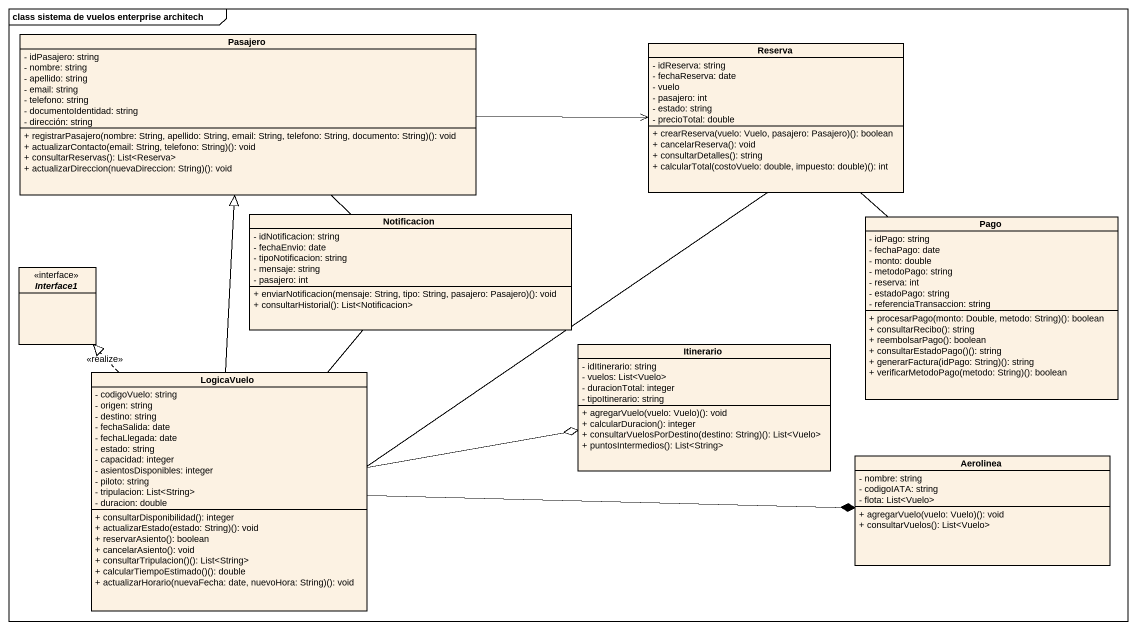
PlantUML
@startuml
mainframe class sistema de vuelos enterprise architech
hide circle
hide empty members
skinparam classAttributeIconSize 0
class Pasajero {
  - idPasajero: string
  - nombre: string
  - apellido: string
  - email: string
  - telefono: string
  - documentoIdentidad: string
  - dirección: string
  + registrarPasajero(nombre: String, apellido: String, email: String, telefono: String, documento: String)(): void
  + actualizarContacto(email: String, telefono: String)(): void
  + consultarReservas(): List<Reserva>
  + actualizarDireccion(nuevaDireccion: String)(): void
}
class Reserva {
  - idReserva: string
  - fechaReserva: date
  - vuelo
  - pasajero: int
  - estado: string
  - precioTotal: double
  + crearReserva(vuelo: Vuelo, pasajero: Pasajero)(): boolean
  + cancelarReserva(): void
  + consultarDetalles(): string
  + calcularTotal(costoVuelo: double, impuesto: double)(): int
}
class Notificacion {
  - idNotificacion: string
  - fechaEnvio: date
  - tipoNotificacion: string
  - mensaje: string
  - pasajero: int
  + enviarNotificacion(mensaje: String, tipo: String, pasajero: Pasajero)(): void
  + consultarHistorial(): List<Notificacion>
}
class Pago {
  - idPago: string
  - fechaPago: date
  - monto: double
  - metodoPago: string
  - reserva: int
  - estadoPago: string
  - referenciaTransaccion: string
  + procesarPago(monto: Double, metodo: String)(): boolean
  + consultarRecibo(): string
  + reembolsarPago(): boolean
  + consultarEstadoPago()(): string
  + generarFactura(idPago: String)(): string
  + verificarMetodoPago(metodo: String)(): boolean
}
interface Interface1 <<interface>>
class Itinerario {
  - idItinerario: string
  - vuelos: List<Vuelo>
  - duracionTotal: integer
  - tipoItinerario: string
  + agregarVuelo(vuelo: Vuelo)(): void
  + calcularDuracion(): integer
  + consultarVuelosPorDestino(destino: String)(): List<Vuelo>
  + puntosIntermedios(): List<String>
}
class LogicaVuelo {
  - codigoVuelo: string
  - origen: string
  - destino: string
  - fechaSalida: date
  - fechaLlegada: date
  - estado: string
  - capacidad: integer
  - asientosDisponibles: integer
  - piloto: string
  - tripulacion: List<String>
  - duracion: double
  + consultarDisponibilidad(): integer
  + actualizarEstado(estado: String)(): void
  + reservarAsiento(): boolean
  + cancelarAsiento(): void
  + consultarTripulacion()(): List<String>
  + calcularTiempoEstimado()(): double
  + actualizarHorario(nuevaFecha: date, nuevoHora: String)(): void
}
class Aerolinea {
  - nombre: string
  - codigoIATA: string
  - flota: List<Vuelo>
  + agregarVuelo(vuelo: Vuelo)(): void
  + consultarVuelos(): List<Vuelo>
}
Pasajero -right-> Reserva
Reserva -- LogicaVuelo
Notificacion -up- Pasajero
Pago -up- Reserva
LogicaVuelo -up-|> Pasajero
LogicaVuelo -up- Notificacion
LogicaVuelo .up.|> Interface1 : <<realize>>
LogicaVuelo -right-o Itinerario
LogicaVuelo -right-* Aerolinea
@enduml
